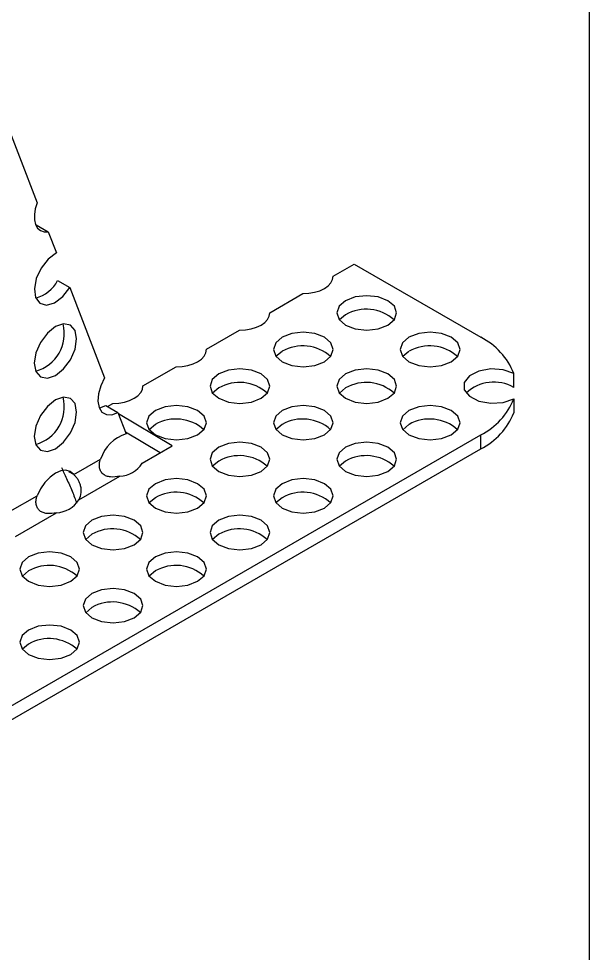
# Model space of a CAD drawing. Extents: x 0 to 7.59, y -7.34 to 0.
# Drawn here: x 6.399 to 7.592, y -6.345 to -4.391 of the extents above; entities that cross this region are included whole.
import ezdxf

# ---------------------------------------------------------------- set-up
doc = ezdxf.new("R2010")
doc.units = 0
doc.header["$LTSCALE"] = 0.5
doc.header["$MEASUREMENT"] = 0
doc.layers.add('Brackets', color=181, linetype='CONTINUOUS')
doc.layers.add('Text-Unprinted', color=131, linetype='CONTINUOUS', plot=False)

msp = doc.modelspace()

# ---------------------------------------------------------------- linework, layer by layer
at = {"layer": 'Brackets', "transparency": 16777216}
for p, q in [((6.3634, -4.5833), (6.4376, -4.7758)), ((6.4354, -4.8213), (6.4607, -4.836)), ((6.4607, -4.836), (6.4778, -4.8803)), ((7.0565, -4.9289), (7.1001, -4.9037)), ((7.1001, -4.9037), (7.3653, -5.0568)), ((6.4803, -4.9381), (6.5057, -4.9527)), ((6.5057, -4.9527), (6.5785, -5.1417)), ((6.924, -5.0054), (6.9934, -4.9653)), ((7.0824, -5.0096), (7.0695, -5.0204)), ((6.7914, -5.0819), (6.8608, -5.0418)), ((6.9498, -5.0861), (6.9369, -5.0969)), ((7.215, -5.0861), (7.2021, -5.0969)), ((6.6588, -5.1584), (6.7283, -5.1183)), ((7.4343, -5.1616), (7.4343, -5.1323)), ((6.8173, -5.1626), (6.8044, -5.1734)), ((7.0824, -5.1626), (7.0695, -5.1734)), ((6.5843, -5.2014), (6.5957, -5.1949)), ((7.4343, -5.1853), (7.4343, -5.2146)), ((6.5811, -5.1996), (6.6065, -5.2142)), ((6.6065, -5.2142), (6.6235, -5.2585)), ((6.7198, -5.2839), (6.6074, -5.2167)), ((6.6949, -5.2983), (6.6221, -5.2548)), ((6.6847, -5.2391), (6.6718, -5.25)), ((6.9498, -5.2391), (6.9369, -5.25)), ((7.215, -5.2391), (7.2021, -5.25)), ((6.3286, -5.8591), (7.3653, -5.2608)), ((7.3653, -5.2901), (7.3653, -5.2608)), ((4.7843, -6.7797), (7.3653, -5.2901)), ((6.6571, -5.3201), (6.7198, -5.2839)), ((6.514, -5.3439), (6.5703, -5.3114)), ((6.8173, -5.3156), (6.8044, -5.3265)), ((7.0824, -5.3156), (7.0695, -5.3265)), ((6.514, -5.3439), (6.5037, -5.338)), ((6.5245, -5.3966), (6.6106, -5.3469)), ((6.3814, -5.4205), (6.4377, -5.388)), ((6.6847, -5.3922), (6.6718, -5.403)), ((6.9498, -5.3922), (6.9369, -5.403)), ((6.392, -5.4731), (6.478, -5.4235)), ((6.5521, -5.4687), (6.5392, -5.4795)), ((6.8173, -5.4687), (6.8044, -5.4795)), ((6.4195, -5.5452), (6.4066, -5.556)), ((6.6847, -5.5452), (6.6718, -5.556)), ((6.5521, -5.6217), (6.5392, -5.6326)), ((6.4195, -5.6982), (6.4066, -5.7091))]:
    msp.add_line(p, q, dxfattribs=at)
at = {"layer": 'Brackets', "transparency": 16777216, "flags": 128}
for points in [[(6.4376, -4.7758), (6.4337, -4.7882), (6.4318, -4.8002), (6.432, -4.8112), (6.4343, -4.8207), (6.4386, -4.8282), (6.4446, -4.8334), (6.4521, -4.836), (6.4607, -4.836)], [(6.4778, -4.8803), (6.4608, -4.8931), (6.446, -4.912), (6.4358, -4.9339), (6.4317, -4.9556), (6.4343, -4.9738), (6.4433, -4.9857), (6.4572, -4.9894), (6.4739, -4.9845), (6.491, -4.9716), (6.5057, -4.9527)], [(6.9934, -4.9653), (7.0058, -4.9647), (7.0177, -4.9626), (7.0286, -4.9593), (7.0382, -4.9547), (7.0461, -4.9492), (7.0519, -4.9429), (7.0554, -4.936), (7.0565, -4.9289)], [(7.0824, -4.9802), (7.0689, -4.9919), (7.0641, -5.0058), (7.0689, -5.0196), (7.0824, -5.0313), (7.1027, -5.0391), (7.1266, -5.0418), (7.1505, -5.0391), (7.1708, -5.0313), (7.1844, -5.0196), (7.1891, -5.0058), (7.1844, -4.9919), (7.1708, -4.9802), (7.1505, -4.9724), (7.1266, -4.9697), (7.1027, -4.9724), (7.0824, -4.9802)], [(6.8608, -5.0418), (6.8732, -5.0412), (6.8851, -5.0391), (6.8961, -5.0358), (6.9057, -5.0313), (6.9135, -5.0257), (6.9193, -5.0194), (6.9228, -5.0125), (6.924, -5.0054)], [(6.4758, -5.0345), (6.4589, -5.0481), (6.4446, -5.0675), (6.435, -5.0895), (6.4316, -5.111), (6.435, -5.1286), (6.4446, -5.1396), (6.4589, -5.1424), (6.4758, -5.1365), (6.4928, -5.1229), (6.5071, -5.1036), (6.5167, -5.0815), (6.52, -5.06), (6.5167, -5.0424), (6.5071, -5.0314), (6.4928, -5.0286), (6.4758, -5.0345)], [(6.9498, -5.0568), (6.9363, -5.0685), (6.9315, -5.0823), (6.9363, -5.0961), (6.9498, -5.1078), (6.9701, -5.1156), (6.994, -5.1183), (7.018, -5.1156), (7.0382, -5.1078), (7.0518, -5.0961), (7.0565, -5.0823), (7.0518, -5.0685), (7.0382, -5.0568), (7.018, -5.0489), (6.994, -5.0462), (6.9701, -5.0489), (6.9498, -5.0568)], [(7.215, -5.0568), (7.2015, -5.0685), (7.1967, -5.0823), (7.2015, -5.0961), (7.215, -5.1078), (7.2353, -5.1156), (7.2592, -5.1183), (7.2831, -5.1156), (7.3034, -5.1078), (7.3169, -5.0961), (7.3217, -5.0823), (7.3169, -5.0685), (7.3034, -5.0568), (7.2831, -5.0489), (7.2592, -5.0462), (7.2353, -5.0489), (7.215, -5.0568)], [(6.7283, -5.1183), (6.7406, -5.1177), (6.7525, -5.1157), (6.7635, -5.1123), (6.7731, -5.1078), (6.7809, -5.1022), (6.7867, -5.0959), (6.7903, -5.089), (6.7914, -5.0819)], [(6.8173, -5.1333), (6.8037, -5.145), (6.799, -5.1588), (6.8037, -5.1726), (6.8173, -5.1843), (6.8375, -5.1921), (6.8615, -5.1949), (6.8854, -5.1921), (6.9057, -5.1843), (6.9192, -5.1726), (6.924, -5.1588), (6.9192, -5.145), (6.9057, -5.1333), (6.8854, -5.1255), (6.8615, -5.1227), (6.8375, -5.1255), (6.8173, -5.1333)], [(7.0824, -5.1333), (7.0689, -5.145), (7.0641, -5.1588), (7.0689, -5.1726), (7.0824, -5.1843), (7.1027, -5.1921), (7.1266, -5.1949), (7.1505, -5.1921), (7.1708, -5.1843), (7.1844, -5.1726), (7.1891, -5.1588), (7.1844, -5.145), (7.1708, -5.1333), (7.1505, -5.1255), (7.1266, -5.1227), (7.1027, -5.1255), (7.0824, -5.1333)], [(7.4343, -5.1323), (7.4118, -5.1246), (7.3858, -5.1229), (7.3609, -5.1274), (7.3414, -5.1375), (7.3307, -5.1512), (7.3307, -5.1663), (7.3414, -5.1801), (7.3609, -5.1901), (7.3858, -5.1947), (7.4118, -5.193), (7.4343, -5.1853)], [(6.5785, -5.1417), (6.5704, -5.1581), (6.5655, -5.1748), (6.5643, -5.1904), (6.5669, -5.2035), (6.5731, -5.2131), (6.5823, -5.2183), (6.5937, -5.2187), (6.6065, -5.2142)], [(6.5957, -5.1949), (6.608, -5.1942), (6.6199, -5.1922), (6.6309, -5.1888), (6.6405, -5.1843), (6.6483, -5.1788), (6.6542, -5.1724), (6.6577, -5.1656), (6.6588, -5.1584)], [(6.4758, -5.1876), (6.4589, -5.2012), (6.4446, -5.2206), (6.435, -5.2427), (6.4316, -5.2641), (6.435, -5.2817), (6.4446, -5.2928), (6.4589, -5.2955), (6.4758, -5.2897), (6.4928, -5.276), (6.5071, -5.2567), (6.5167, -5.2346), (6.52, -5.2131), (6.5167, -5.1955), (6.5071, -5.1845), (6.4928, -5.1817), (6.4758, -5.1876)], [(6.5672, -5.2043), (6.5684, -5.2041), (6.5811, -5.1996)], [(6.6847, -5.2098), (6.6711, -5.2215), (6.6664, -5.2353), (6.6711, -5.2491), (6.6847, -5.2608), (6.705, -5.2686), (6.7289, -5.2714), (6.7528, -5.2686), (6.7731, -5.2608), (6.7866, -5.2491), (6.7914, -5.2353), (6.7866, -5.2215), (6.7731, -5.2098), (6.7528, -5.202), (6.7289, -5.1992), (6.705, -5.202), (6.6847, -5.2098)], [(6.9498, -5.2098), (6.9363, -5.2215), (6.9315, -5.2353), (6.9363, -5.2491), (6.9498, -5.2608), (6.9701, -5.2686), (6.994, -5.2714), (7.018, -5.2686), (7.0382, -5.2608), (7.0518, -5.2491), (7.0565, -5.2353), (7.0518, -5.2215), (7.0382, -5.2098), (7.018, -5.202), (6.994, -5.1992), (6.9701, -5.202), (6.9498, -5.2098)], [(7.215, -5.2098), (7.2015, -5.2215), (7.1967, -5.2353), (7.2015, -5.2491), (7.215, -5.2608), (7.2353, -5.2686), (7.2592, -5.2714), (7.2831, -5.2686), (7.3034, -5.2608), (7.3169, -5.2491), (7.3217, -5.2353), (7.3169, -5.2215), (7.3034, -5.2098), (7.2831, -5.202), (7.2592, -5.1992), (7.2353, -5.202), (7.215, -5.2098)], [(6.8173, -5.2863), (6.8037, -5.298), (6.799, -5.3118), (6.8037, -5.3256), (6.8173, -5.3373), (6.8375, -5.3452), (6.8615, -5.3479), (6.8854, -5.3452), (6.9057, -5.3373), (6.9192, -5.3256), (6.924, -5.3118), (6.9192, -5.298), (6.9057, -5.2863), (6.8854, -5.2785), (6.8615, -5.2758), (6.8375, -5.2785), (6.8173, -5.2863)], [(7.0824, -5.2863), (7.0689, -5.298), (7.0641, -5.3118), (7.0689, -5.3256), (7.0824, -5.3373), (7.1027, -5.3452), (7.1266, -5.3479), (7.1505, -5.3452), (7.1708, -5.3373), (7.1844, -5.3256), (7.1891, -5.3118), (7.1844, -5.298), (7.1708, -5.2863), (7.1505, -5.2785), (7.1266, -5.2758), (7.1027, -5.2785), (7.0824, -5.2863)], [(6.514, -5.3439), (6.5069, -5.3375), (6.4978, -5.3348), (6.4872, -5.3359), (6.4758, -5.3407), (6.4645, -5.349), (6.4539, -5.3601), (6.4447, -5.3734), (6.4377, -5.388)], [(6.6847, -5.3628), (6.6711, -5.3745), (6.6664, -5.3883), (6.6711, -5.4022), (6.6847, -5.4139), (6.705, -5.4217), (6.7289, -5.4244), (6.7528, -5.4217), (6.7731, -5.4139), (6.7866, -5.4022), (6.7914, -5.3883), (6.7866, -5.3745), (6.7731, -5.3628), (6.7528, -5.355), (6.7289, -5.3523), (6.705, -5.355), (6.6847, -5.3628)], [(6.9498, -5.3628), (6.9363, -5.3745), (6.9315, -5.3883), (6.9363, -5.4022), (6.9498, -5.4139), (6.9701, -5.4217), (6.994, -5.4244), (7.018, -5.4217), (7.0382, -5.4139), (7.0518, -5.4022), (7.0565, -5.3883), (7.0518, -5.3745), (7.0382, -5.3628), (7.018, -5.355), (6.994, -5.3523), (6.9701, -5.355), (6.9498, -5.3628)], [(6.5521, -5.4394), (6.5386, -5.4511), (6.5338, -5.4649), (6.5386, -5.4787), (6.5521, -5.4904), (6.5724, -5.4982), (6.5963, -5.5009), (6.6202, -5.4982), (6.6405, -5.4904), (6.654, -5.4787), (6.6588, -5.4649), (6.654, -5.4511), (6.6405, -5.4394), (6.6202, -5.4315), (6.5963, -5.4288), (6.5724, -5.4315), (6.5521, -5.4394)], [(6.8173, -5.4394), (6.8037, -5.4511), (6.799, -5.4649), (6.8037, -5.4787), (6.8173, -5.4904), (6.8375, -5.4982), (6.8615, -5.5009), (6.8854, -5.4982), (6.9057, -5.4904), (6.9192, -5.4787), (6.924, -5.4649), (6.9192, -5.4511), (6.9057, -5.4394), (6.8854, -5.4315), (6.8615, -5.4288), (6.8375, -5.4315), (6.8173, -5.4394)], [(6.4195, -5.5159), (6.406, -5.5276), (6.4012, -5.5414), (6.406, -5.5552), (6.4195, -5.5669), (6.4398, -5.5747), (6.4637, -5.5775), (6.4876, -5.5747), (6.5079, -5.5669), (6.5215, -5.5552), (6.5262, -5.5414), (6.5215, -5.5276), (6.5079, -5.5159), (6.4876, -5.5081), (6.4637, -5.5053), (6.4398, -5.5081), (6.4195, -5.5159)], [(6.6847, -5.5159), (6.6711, -5.5276), (6.6664, -5.5414), (6.6711, -5.5552), (6.6847, -5.5669), (6.705, -5.5747), (6.7289, -5.5775), (6.7528, -5.5747), (6.7731, -5.5669), (6.7866, -5.5552), (6.7914, -5.5414), (6.7866, -5.5276), (6.7731, -5.5159), (6.7528, -5.5081), (6.7289, -5.5053), (6.705, -5.5081), (6.6847, -5.5159)], [(6.5521, -5.5924), (6.5386, -5.6041), (6.5338, -5.6179), (6.5386, -5.6317), (6.5521, -5.6434), (6.5724, -5.6512), (6.5963, -5.654), (6.6202, -5.6512), (6.6405, -5.6434), (6.654, -5.6317), (6.6588, -5.6179), (6.654, -5.6041), (6.6405, -5.5924), (6.6202, -5.5846), (6.5963, -5.5818), (6.5724, -5.5846), (6.5521, -5.5924)], [(6.4195, -5.6689), (6.406, -5.6806), (6.4012, -5.6944), (6.406, -5.7082), (6.4195, -5.7199), (6.4398, -5.7278), (6.4637, -5.7305), (6.4876, -5.7278), (6.5079, -5.7199), (6.5215, -5.7082), (6.5262, -5.6944), (6.5215, -5.6806), (6.5079, -5.6689), (6.4876, -5.6611), (6.4637, -5.6584), (6.4398, -5.6611), (6.4195, -5.6689)]]:
    msp.add_lwpolyline(points, dxfattribs=at)
at = {"layer": 'Brackets', "transparency": 16777216}
for centre, radius, start, end in [((6.417, -4.9055), 0.0713, 284.3136, 332.778), ((7.1256, -5.0851), 0.087, 48.0382, 119.7374), ((6.4126, -5.049), 0.0816, 285.6115, 14.4061), ((7.3003, -5.1853), 0.144, 21.5904, 63.1985), ((6.993, -5.1616), 0.087, 48.0382, 119.7374), ((7.2582, -5.1616), 0.087, 48.0382, 119.7374), ((6.8604, -5.2381), 0.087, 48.0382, 119.7374), ((7.1256, -5.2381), 0.087, 48.0382, 119.7374), ((7.3924, -5.2342), 0.0838, 59.9933, 133.533), ((6.4126, -5.2021), 0.0816, 285.6115, 14.4061), ((7.3003, -5.1323), 0.144, 296.8015, 338.4096), ((7.3003, -5.1616), 0.144, 296.8015, 338.4096), ((6.7278, -5.3146), 0.087, 48.0382, 119.7374), ((6.993, -5.3146), 0.087, 48.0382, 119.7374), ((7.2582, -5.3146), 0.087, 48.0382, 119.7374), ((6.6481, -5.3366), 0.0818, 107.501, 162.118), ((6.8604, -5.3912), 0.087, 48.0382, 119.7374), ((7.1256, -5.3912), 0.087, 48.0382, 119.7374), ((6.6088, -5.2901), 0.0569, 271.8128, 328.1695), ((6.7278, -5.4677), 0.087, 48.0382, 119.7374), ((6.993, -5.4677), 0.087, 48.0382, 119.7374), ((6.4762, -5.3666), 0.0569, 271.8128, 328.1695), ((6.5952, -5.5442), 0.087, 48.0382, 119.7374), ((6.8604, -5.5442), 0.087, 48.0382, 119.7374), ((6.4627, -5.6207), 0.087, 48.0382, 119.7374), ((6.7278, -5.6207), 0.087, 48.0382, 119.7374), ((6.5952, -5.6972), 0.087, 48.0382, 119.7374), ((6.4627, -5.7738), 0.087, 48.0382, 119.7374)]:
    msp.add_arc(centre, radius, start, end, dxfattribs=at)
for points, knots in [([(6.6106, -5.3469), (6.604, -5.3482), (6.5946, -5.3499), (6.5826, -5.3474), (6.5756, -5.3435), (6.5704, -5.3376), (6.5676, -5.3298), (6.5673, -5.3207), (6.5692, -5.3147), (6.5703, -5.3114)], [0, 0, 0, 0, 0.28993, 0.408037, 0.5155201, 0.6205058, 0.731668, 0.8563965, 1, 1, 1, 1]), ([(6.4886, -5.3293), (6.4902, -5.3327), (6.4933, -5.3394), (6.499, -5.3519), (6.5049, -5.3651), (6.5106, -5.3785), (6.5159, -5.3916), (6.5185, -5.3994), (6.5198, -5.4033)], [0, 0, 0, 0, 0.181901, 0.353032, 0.516927, 0.677601, 0.839306, 1, 1, 1, 1]), ([(6.514, -5.3439), (6.5154, -5.3452), (6.5182, -5.3476), (6.5222, -5.3533), (6.5256, -5.3599), (6.5281, -5.3672), (6.5293, -5.3747), (6.5292, -5.3856), (6.5265, -5.392), (6.5245, -5.3966)], [0, 0, 0, 0, 0.12992, 0.242037, 0.343623, 0.444264, 0.553789, 0.679972, 1, 1, 1, 1]), ([(6.478, -5.4235), (6.4714, -5.4247), (6.4621, -5.4264), (6.45, -5.4239), (6.443, -5.4201), (6.4378, -5.4141), (6.435, -5.4064), (6.4347, -5.3972), (6.4367, -5.3912), (6.4377, -5.388)], [0, 0, 0, 0, 0.28993, 0.408037, 0.51552, 0.620506, 0.731668, 0.856396, 1, 1, 1, 1])]:
    msp.add_open_spline(points, degree=3, knots=knots, dxfattribs=at)
at = {"layer": 'Text-Unprinted', "ltscale": 0.5, "transparency": 16777216}
msp.add_lwpolyline([(0, 0), (7.592, 0), (7.592, -7.1239), (0, -7.1239)], close=True, dxfattribs=at)

doc.saveas('drawing.dxf')
